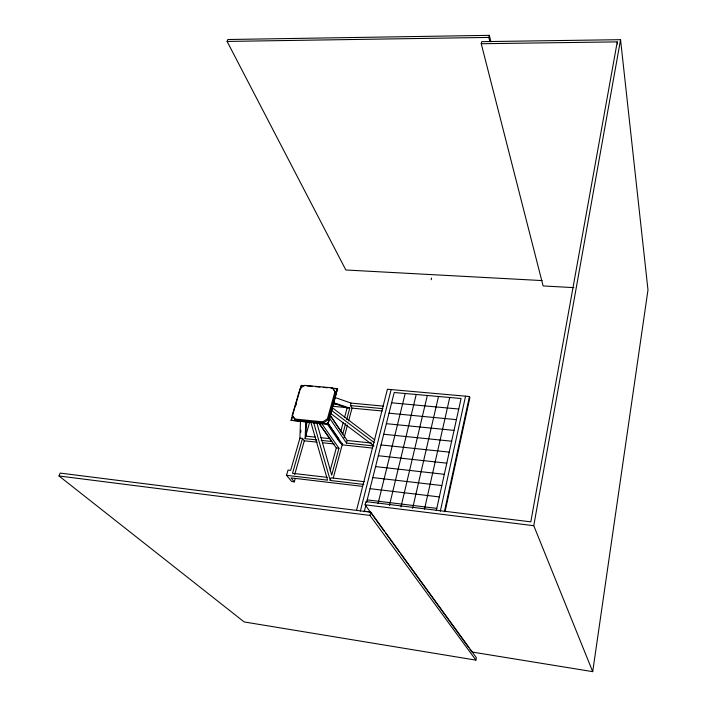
<?xml version="1.0" encoding="UTF-8"?>
<svg xmlns="http://www.w3.org/2000/svg" width="707" height="707" viewBox="0 0 707 707"><rect width="100%" height="100%" fill="white"/><g stroke="black" fill="none" stroke-linecap="round" stroke-linejoin="round"><path stroke-width="1.06" d="M295.199 478.736L294.306 481.856L291.717 481.547L286.521 475.325L288.032 470.084L290.648 470.385L299.936 438.119L300.457 420.957M300.767 432.348L300.837 430.192M316.913 439.922L305.115 438.676L305.839 421.496M305.115 438.676L305.839 436.122L306.449 422.106M470.058 649.344L472.002 652.022L592.705 671.65L647.983 289.932L620.552 39.68L481.759 41.651L481.237 43.728L543.117 285.937L573.96 287.643M592.705 671.65L533.767 525.699L620.552 39.68M481.237 43.728L617.255 41.881L530.807 521.854L365.908 501.599L365.095 504.807L384.537 531.576M475.891 660.126L476.359 657.704L370.76 512.177L60.139 473.098L59.017 475.988L244.162 621.939L475.891 660.126L369.955 515.421L59.017 475.988M444.376 511.78L469.439 396.521L387.418 389.248L356.487 510.595M445.11 511.585L469.881 397.555L469.439 396.521M440.311 511.276L465.551 396.176M436.299 510.631L461.079 398.501L394.206 392.518L366.606 502.253M424.492 509.164L449.749 397.493M412.614 508.377L438.499 396.486M400.966 506.928L427.32 395.478M389.398 505.496L416.211 394.488M431.164 279.725L431.579 278.037M378.015 503.667L405.173 393.499M369.955 515.421L370.76 512.177M489.88 41.686L488.829 37.418L489.341 35.35L227.84 39.512L227.097 41.43L345.847 269.994L542.11 280.582M364.193 511.841L365.802 505.452M360.367 511.09L391.139 389.575M330.735 413.489L373.994 445.967L346.492 443.059L347.181 440.47L330.028 415.053M333.271 478.038L342.595 443.324M344.079 437.766L347.49 425.066M348.631 420.833L352.042 408.133L350.442 405.597L351.114 403.105L383.494 406.136M330.142 470.703L336.293 447.964L318.627 422.848M340.694 431.721L343.222 422.379M344.627 417.192L347.155 407.851L349.771 408.098L346.695 419.525M363.787 484.428L330.266 480.477L330.982 477.808L364.388 481.714M321.385 423.131L338.953 448.247L331.698 475.148L316.833 422.83M327.491 422.6L341.181 442.494L340.35 443.068L327.27 424.085M345.573 423.679L342.771 434.063L329.815 414.868M294.713 419.021L322.922 421.849L327.438 418.756L335.003 391.545L332.423 387.869L304.558 385.368L300.13 388.373L292.23 415.265L294.713 419.021L295.464 420.029L323.62 422.866L328.136 419.781L335.684 392.597L335.003 391.545M337.504 388.638L327.933 424.324L337.504 388.638L330.929 388.046M299.936 438.119L302.525 438.402L292.512 473.31L327.217 477.366M305.671 427.399L307.183 422.123M294.695 474.547L304.461 440.337M305.654 436.157L309.56 422.468M327.933 424.324L291.081 420.294L301.341 385.395L304.629 385.686M291.337 420.63L292.265 417.457M295.685 405.827L296.613 402.654M300.652 388.912L301.341 385.395M227.097 41.43L488.829 37.418M306.82 385.881L312.3 386.375M315.587 386.676L319.971 387.065M323.258 387.365L327.641 387.754M335.533 388.797L337.725 388.991M391.616 402.813L458.755 409.026M333.651 404.006L338.017 404.422M350.442 405.597L382.894 408.664M333.138 406.331L347.261 407.674M352.042 408.133L382.213 411.006M389.009 413.197L456.404 419.649M386.367 423.679L454.035 430.377M291.081 420.294L327.703 423.979M383.707 434.257L451.64 441.203M305.839 436.122L315.481 437.138M320.845 437.704L329.418 438.605M337.911 439.498L338.741 438.923L328.128 423.493M347.181 440.47L371.484 443.033M381.02 444.942L449.228 452.127M321.199 440.381L331.928 441.513L319.219 423.449M317.134 442.167L304.328 440.806L302.525 438.402M322.472 442.741L334.208 443.987M372.766 448.097L342.188 444.836L340.518 442.423M336.293 447.964L338.953 448.247M378.316 455.723L446.789 463.165M375.576 466.602L444.323 474.309M372.81 477.587L441.84 485.55M286.521 475.325L327.58 480.159L311 422.751M362.594 486.389L291.037 477.914L294.306 481.856M370.026 488.678L439.33 496.915M367.207 499.876L436.793 508.377M365.095 504.807L533.767 525.699M364.361 511.179L369.823 511.859M333.792 403.405L347.155 407.851M333.421 402.628L349.771 408.098M334.862 397.449L351.114 403.105M331.062 410.06L374.136 442.564M331.813 407.356L374.807 439.94M292.23 415.265L295.464 420.029M385.828 533.361L399.437 552.096M400.728 553.881L468.768 647.559M335.684 392.597L332.423 387.869M322.922 421.849L323.62 422.866M327.438 418.756L328.136 419.781M329.285 417.722L346.492 443.059M313.501 421.991L330.266 480.477M489.341 35.35L490.914 41.766M617.255 41.881L617.503 44.073"/></g></svg>
